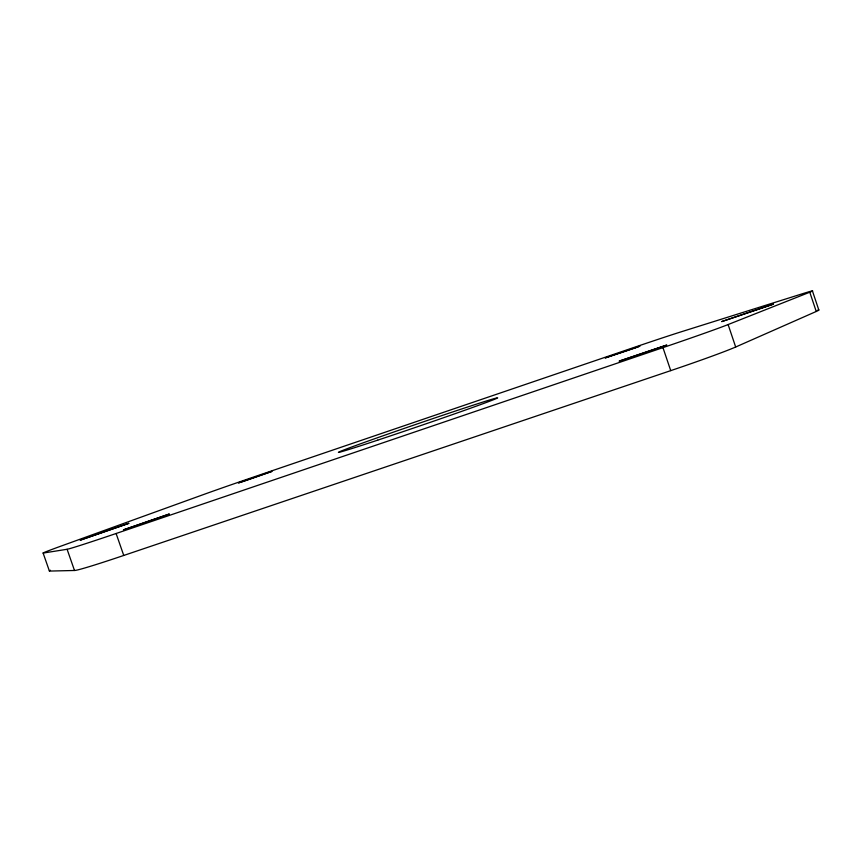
<?xml version="1.0" encoding="UTF-8"?>
<svg xmlns="http://www.w3.org/2000/svg" width="862" height="862" viewBox="0 0 862 862"><rect width="100%" height="100%" fill="white"/><g stroke="black" fill="none" stroke-linecap="round" stroke-linejoin="round"><path stroke-width="1.29" d="M128.75 523.374L80.123 540.194L128.794 523.32M50.47 570.256A64.424 1.746 -19.2 0 0 49.619 571.075L74.498 570.482A75.199 2.414 -19.3 0 0 123.751 555.451L670.733 370.638A78 2.64 -18.6 0 0 735.674 347.009L816.239 311.473A68.023 1.939 -18.5 0 0 817.919 309.975M809.774 292.207A68.044 1.067 -18.7 0 0 800.345 294.405L682.047 331.536A57.991 0.808 -18.8 0 0 632.126 348.086L255.702 476.33A55.944 0.765 -19 0 0 204.025 494.368L62.43 545.592A64.445 0.97 -19.1 0 0 43.326 553.038L67.096 549.277A75.231 1.336 -19.1 0 0 116.111 533.503L662.953 347.634A78.033 1.465 -18.7 0 0 728.11 324.554L809.774 292.207L816.239 311.473M635.456 347.839L639.97 346.125L605.167 357.945L634.863 348.054M243.795 481.287L271.993 471.385L238.397 482.935L243.192 481.481M67.096 549.277L74.498 570.482M43.1 553.005L49.371 570.956M116.111 533.503L123.751 555.451M662.953 347.634L670.733 370.638M728.11 324.554L735.674 347.009M812.424 290.925L818.792 309.921M123.492 529.861L169.372 514L123.568 529.818M721.774 321.569L773.257 304.189L721.774 321.569M619.25 361.135L666.789 345.059L619.325 361.081M377.718 440.148A84.53 1.368 -18.9 0 0 497.665 397.845A84.53 1.368 -18.9 0 0 377.685 437.67A84.53 1.368 -18.9 0 0 377.718 440.148"/></g></svg>
